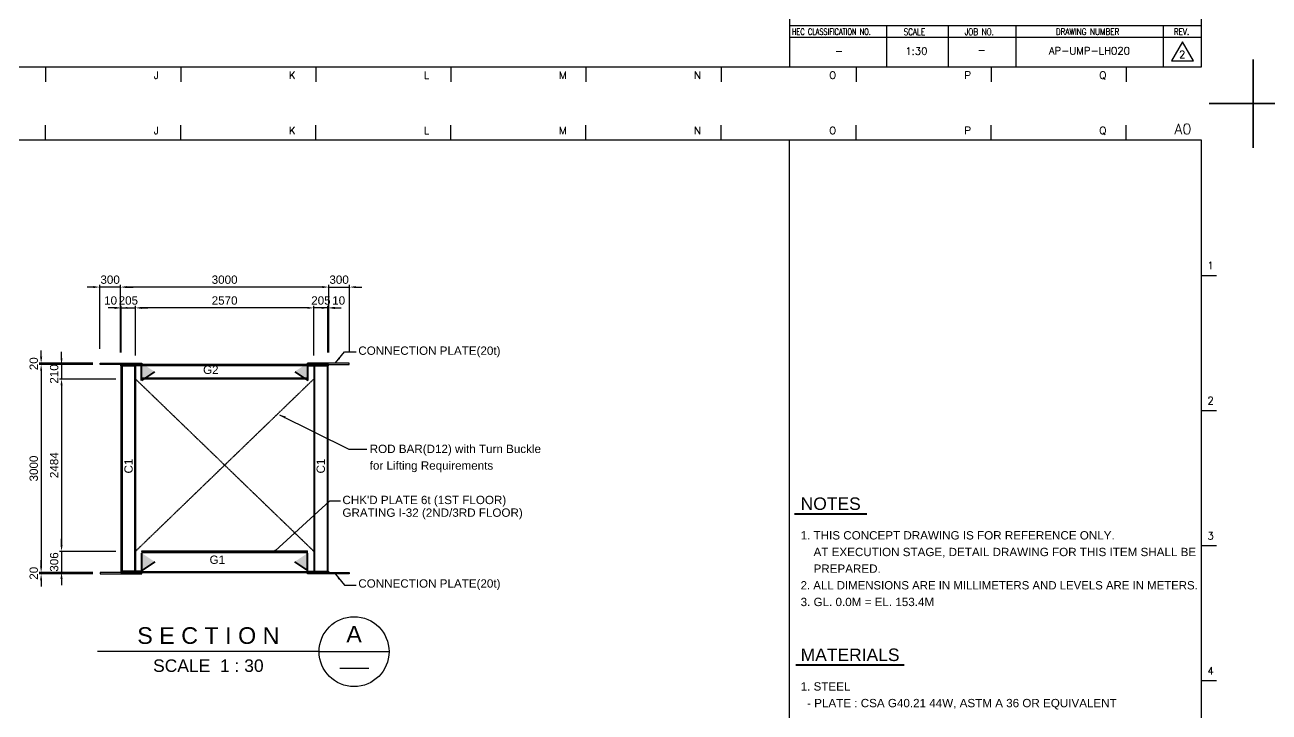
# Model space of a CAD drawing. Header units: millimetres. Extents: x 415966 to 487306, y -108951 to -17325.
# Drawn here: x 433935 to 451865, y -51325 to -41420 of the extents above; entities that cross this region are included whole.
import ezdxf
from ezdxf.enums import TextEntityAlignment as Align

# ---------------------------------------------------------------- set-up
doc = ezdxf.new("R2010")
doc.units = ezdxf.units.MM
doc.header["$LTSCALE"] = 2
doc.linetypes.add('CENTER2', pattern=[28.575, 19.05, -3.175, 3.175, -3.175])
doc.linetypes.add('HIDDEN', pattern=[0.375, 0.25, -0.125])
doc.layers.get('Defpoints').update_dxf_attribs({"color": 250})
for name, color, linetype in [('#20_GR', 3, 'Continuous'), ('C_BEAM-02', 1, 'Continuous'), ('C_BLOCK', 7, 'Continuous'), ('C_COLUMN-01', 2, 'Continuous'), ('C_DIM', 7, 'Continuous'), ('C_GIRDER', 2, 'Continuous'), ('C_TEXT_01', 2, 'Continuous'), ('finish', 1, 'Continuous'), ('TAN-TIT', 30, 'Continuous'), ('TITLE', 7, 'Continuous')]:
    doc.layers.add(name, color=color, linetype=linetype)
doc.layers.add('C_STEEL', color=2, linetype='Continuous', lineweight=30)
doc.styles.add('Arial', font='arial.ttf')
doc.styles.add('COM', font='COMPLEX', dxfattribs={"height": 5})
doc.styles.add('KIM3', font='ROMAND.shx', dxfattribs={"width": 1.25, "height": 3})
doc.styles.add('RD20', font='ROMAND.SHX', dxfattribs={"width": 0.8, "height": 2})
doc.styles.add('RD6', font='ROMAND.shx', dxfattribs={"width": 0.83, "height": 6})
doc.dimstyles.new('일반도면_0020', dxfattribs={"dimtxt": 80, "dimasz": 60, "dimexe": 20, "dimexo": 100, "dimgap": 30, "dimtad": 1, "dimdec": 0, "dimzin": 0, "dimdsep": 46, "dimtxsty": 'Arial', "dimcen": -100, "dimclrd": 7, "dimclre": 7, "dimclrt": 2, "dimadec": 8, "dimazin": 0, "dimtfac": 1, "dimtdec": 0, "dimtix": 1, "dimtmove": 2, "dimatfit": 3, "dimfxl": 1, "dimtolj": 1, "dimtzin": 0, "dimarcsym": 0})
doc.dimstyles.new('일반도면_0030', dxfattribs={"dimtxt": 120, "dimasz": 90, "dimexe": 30, "dimexo": 150, "dimgap": 45, "dimtad": 1, "dimdec": 0, "dimzin": 0, "dimdsep": 46, "dimtxsty": 'Arial', "dimcen": -150, "dimclrd": 7, "dimclre": 7, "dimclrt": 2, "dimadec": 8, "dimazin": 0, "dimtfac": 1, "dimtdec": 0, "dimtix": 1, "dimtmove": 2, "dimatfit": 3, "dimfxl": 1, "dimtolj": 1, "dimtzin": 0, "dimarcsym": 0})

# ---------------------------------------------------------------- blocks, each defined once
blk = doc.blocks.new('BORDER')
at = {"layer": 'TAN-TIT', "linetype": 'Continuous'}
for p, q in [((424, 16820), (0, 16820)), ((0, 16820), (0, 16396)), ((23780, 16820), (23356, 16820)), ((23780, 16396), (23780, 16820)), ((23780, 16820), (23780, 16396)), ((0, 424), (0, 0)), ((23780, 0), (23780, 424)), ((23780, 424), (23780, 0)), ((0, 0), (424, 0)), ((23356, 0), (23780, 0))]:
    blk.add_line(p, q, dxfattribs=at)
at = {"layer": 'TAN-TIT'}
for p, q in [((12178, 16468), (12178, 16612)), ((13476, 16468), (13476, 16612)), ((14774, 16468), (14774, 16612)), ((16072, 16468), (16072, 16612)), ((17370, 16468), (17370, 16612)), ((18668, 16468), (18668, 16612)), ((19966, 16468), (19966, 16612)), ((21263, 16468), (21263, 16612)), ((22561, 16468), (22561, 16612)), ((23282, 16468), (498, 16468)), ((19324, 4632), (19324, 16468)), ((23282, 352), (23282, 16468)), ((23282, 15170), (23427, 15170)), ((23282, 13872), (23427, 13872)), ((23282, 12574), (23427, 12574)), ((23282, 11277), (23427, 11277)), ((19324, 4632), (19324, 352)), ((19324, 752), (23282, 752)), ((20257, 752), (20257, 356)), ((20851, 744), (20851, 348)), ((21501, 748), (21501, 352)), ((22915, 748), (22915, 352)), ((23282, 635), (19324, 635)), ((23100, 594), (22994, 411)), ((23206, 411), (23100, 594)), ((23282, 486), (23282, 490)), ((22994, 411), (23206, 411)), ((498, 352), (23282, 352)), ((12178, 352), (12178, 208)), ((13476, 352), (13476, 208)), ((14774, 352), (14774, 208)), ((16072, 352), (16072, 208)), ((17370, 352), (17370, 208)), ((18668, 352), (18668, 208)), ((19966, 352), (19966, 208)), ((21263, 352), (21263, 208)), ((22561, 352), (22561, 208))]:
    blk.add_line(p, q, dxfattribs=at)
at = {"layer": 'TAN-TIT', "style": 'COM'}
for s, height, p in [('A0', 100, (23023, 16526)), ('J', 72.1, (13217, 16526)), ('K', 72.1, (14515, 16526)), ('L', 72.1, (15812, 16526)), ('M', 72.1, (17110, 16526)), ('N', 72.1, (18408, 16526)), ('O', 72.1, (19706, 16526)), ('P', 72.1, (21004, 16526)), ('Q', 72.1, (22302, 16526)), ('1', 72.1, (23340, 15228)), ('2', 72.1, (23340, 13930)), ('3', 72.1, (23340, 12632)), ('4', 72.1, (23340, 11334)), ('J', 72.1, (13217, 237)), ('K', 72.1, (14515, 237)), ('L', 72.1, (15812, 237)), ('M', 72.1, (17110, 237)), ('N', 72.1, (18408, 237)), ('O', 72.1, (19706, 237)), ('P', 72.1, (21004, 237)), ('Q', 72.1, (22302, 237))]:
    blk.add_text(s, height=height, dxfattribs=at).set_placement(p)
at = {"layer": 'TAN-TIT', "style": 'RD6'}
for s, width, p in [('HEC CLASSIFICATION NO.', 0.75, (19349, 660)), ('SCALE', 0.83, (20422, 659)), ('JOB NO.', 0.83, (21008, 659)), ('DRAWING NUMBER', 0.83, (21884, 660)), ('REV.', 0.83, (23018, 660))]:
    blk.add_text(s, height=61.2, dxfattribs=dict(at, width=width)).set_placement(p)
blk = doc.blocks.new('*D142')
at = {"layer": 'C_DIM', "color": 7, "lineweight": -2, "transparency": 16777216}
for p, q in [((434913, -46314), (434139, -46314)), ((434169, -46404), (434169, -49224)), ((434913, -49314), (434139, -49314))]:
    blk.add_line(p, q, dxfattribs=at)
at = {"layer": 'C_DIM', "color": 7, "transparency": 16777216}
for points in [[(434154, -46404), (434184, -46404), (434169, -46314)], [(434154, -49224), (434184, -49224), (434169, -49314)]]:
    blk.add_solid(points, dxfattribs=at)
at = {"layer": 'Defpoints', "color": 0, "transparency": 16777216}
for p in [(435063, -46314), (434169, -49314), (435063, -49314)]:
    blk.add_point(p, dxfattribs=at)
at = {"layer": 'C_DIM', "color": 2, "transparency": 16777216, "insert": (434063, -47814), "char_height": 120, "attachment_point": 5, "rotation": 90, "style": 'Arial'}
blk.add_mtext('\\A1;3000', dxfattribs=at)
blk = doc.blocks.new('*D143')
at = {"layer": 'C_DIM', "color": 7, "lineweight": -2, "transparency": 16777216}
for p, q in [((434169, -46204), (434169, -46114)), ((434913, -46294), (434139, -46294)), ((434913, -46314), (434139, -46314)), ((434169, -46294), (434169, -46314)), ((434169, -46404), (434169, -46494))]:
    blk.add_line(p, q, dxfattribs=at)
at = {"layer": 'C_DIM', "color": 7, "transparency": 16777216}
for points in [[(434154, -46204), (434184, -46204), (434169, -46294)], [(434154, -46404), (434184, -46404), (434169, -46314)]]:
    blk.add_solid(points, dxfattribs=at)
at = {"layer": 'Defpoints', "color": 0, "transparency": 16777216}
for p in [(434169, -46314), (435063, -46294), (435063, -46314)]:
    blk.add_point(p, dxfattribs=at)
at = {"layer": 'C_DIM', "color": 2, "transparency": 16777216, "insert": (434063, -46304), "char_height": 120, "attachment_point": 5, "rotation": 90, "style": 'Arial'}
blk.add_mtext('\\A1;20', dxfattribs=at)
blk = doc.blocks.new('*D144')
at = {"layer": 'C_DIM', "color": 7, "lineweight": -2, "transparency": 16777216}
for p, q in [((434169, -49224), (434169, -49134)), ((434913, -49314), (434139, -49314)), ((434913, -49334), (434139, -49334)), ((434169, -49334), (434169, -49314)), ((434169, -49424), (434169, -49514))]:
    blk.add_line(p, q, dxfattribs=at)
at = {"layer": 'C_DIM', "color": 7, "transparency": 16777216}
for points in [[(434154, -49224), (434184, -49224), (434169, -49314)], [(434154, -49424), (434184, -49424), (434169, -49334)]]:
    blk.add_solid(points, dxfattribs=at)
at = {"layer": 'Defpoints', "color": 0, "transparency": 16777216}
for p in [(434169, -49314), (435063, -49314), (435063, -49334)]:
    blk.add_point(p, dxfattribs=at)
at = {"layer": 'C_DIM', "color": 2, "transparency": 16777216, "insert": (434063, -49324), "char_height": 120, "attachment_point": 5, "rotation": 90, "style": 'Arial'}
blk.add_mtext('\\A1;20', dxfattribs=at)
blk = doc.blocks.new('*D145')
at = {"layer": 'C_DIM', "color": 7, "lineweight": -2, "transparency": 16777216}
for p, q in [((434463, -46224), (434463, -46134)), ((434913, -46314), (434433, -46314)), ((434463, -46314), (434463, -46524)), ((435244, -46524), (434433, -46524)), ((434463, -46614), (434463, -46704))]:
    blk.add_line(p, q, dxfattribs=at)
at = {"layer": 'C_DIM', "color": 7, "transparency": 16777216}
for points in [[(434448, -46224), (434478, -46224), (434463, -46314)], [(434448, -46614), (434478, -46614), (434463, -46524)]]:
    blk.add_solid(points, dxfattribs=at)
at = {"layer": 'Defpoints', "color": 0, "transparency": 16777216}
for p in [(435063, -46314), (434463, -46524), (435394, -46524)]:
    blk.add_point(p, dxfattribs=at)
at = {"layer": 'C_DIM', "color": 2, "transparency": 16777216, "insert": (434357, -46451), "char_height": 120, "attachment_point": 5, "rotation": 90, "style": 'Arial'}
blk.add_mtext('\\A1;210', dxfattribs=at)
blk = doc.blocks.new('*D146')
at = {"layer": 'C_DIM', "color": 7, "lineweight": -2, "transparency": 16777216}
for p, q in [((435244, -46524), (434433, -46524)), ((434463, -46614), (434463, -48918)), ((435244, -49008), (434433, -49008))]:
    blk.add_line(p, q, dxfattribs=at)
at = {"layer": 'C_DIM', "color": 7, "transparency": 16777216}
for points in [[(434448, -46614), (434478, -46614), (434463, -46524)], [(434448, -48918), (434478, -48918), (434463, -49008)]]:
    blk.add_solid(points, dxfattribs=at)
at = {"layer": 'Defpoints', "color": 0, "transparency": 16777216}
for p in [(435394, -46524), (434463, -49008), (435394, -49008)]:
    blk.add_point(p, dxfattribs=at)
at = {"layer": 'C_DIM', "color": 2, "transparency": 16777216, "insert": (434357, -47766), "char_height": 120, "attachment_point": 5, "rotation": 90, "style": 'Arial'}
blk.add_mtext('\\A1;2484', dxfattribs=at)
blk = doc.blocks.new('*D147')
at = {"layer": 'C_DIM', "color": 7, "lineweight": -2, "transparency": 16777216}
for p, q in [((434463, -48918), (434463, -48828)), ((435244, -49008), (434433, -49008)), ((434463, -49008), (434463, -49314)), ((434913, -49314), (434433, -49314)), ((434463, -49404), (434463, -49494))]:
    blk.add_line(p, q, dxfattribs=at)
at = {"layer": 'C_DIM', "color": 7, "transparency": 16777216}
for points in [[(434448, -48918), (434478, -48918), (434463, -49008)], [(434448, -49404), (434478, -49404), (434463, -49314)]]:
    blk.add_solid(points, dxfattribs=at)
at = {"layer": 'Defpoints', "color": 0, "transparency": 16777216}
for p in [(435394, -49008), (434463, -49314), (435063, -49314)]:
    blk.add_point(p, dxfattribs=at)
at = {"layer": 'C_DIM', "color": 2, "transparency": 16777216, "insert": (434357, -49161), "char_height": 120, "attachment_point": 5, "rotation": 90, "style": 'Arial'}
blk.add_mtext('\\A1;306', dxfattribs=at)
blk = doc.blocks.new('*D148')
at = {"layer": 'C_DIM', "color": 7, "lineweight": -2, "transparency": 16777216}
for p, q in [((435313, -46144), (435313, -45169)), ((438313, -46144), (438313, -45169)), ((438223, -45199), (435403, -45199))]:
    blk.add_line(p, q, dxfattribs=at)
at = {"layer": 'C_DIM', "color": 7, "transparency": 16777216}
for points in [[(435403, -45184), (435403, -45214), (435313, -45199)], [(438223, -45184), (438223, -45214), (438313, -45199)]]:
    blk.add_solid(points, dxfattribs=at)
at = {"layer": 'Defpoints', "color": 0, "transparency": 16777216}
for p in [(435313, -45199), (435313, -46294), (438313, -46294)]:
    blk.add_point(p, dxfattribs=at)
at = {"layer": 'C_DIM', "color": 2, "transparency": 16777216, "insert": (436813, -45093), "char_height": 120, "attachment_point": 5, "style": 'Arial'}
blk.add_mtext('\\A1;3000', dxfattribs=at)
blk = doc.blocks.new('*D149')
at = {"layer": 'C_DIM', "color": 7, "lineweight": -2, "transparency": 16777216}
for p, q in [((435013, -46088), (435013, -45169)), ((435313, -46144), (435313, -45169)), ((434923, -45199), (434833, -45199)), ((435313, -45199), (435013, -45199)), ((435403, -45199), (435493, -45199))]:
    blk.add_line(p, q, dxfattribs=at)
at = {"layer": 'C_DIM', "color": 7, "transparency": 16777216}
for points in [[(434923, -45184), (434923, -45214), (435013, -45199)], [(435403, -45184), (435403, -45214), (435313, -45199)]]:
    blk.add_solid(points, dxfattribs=at)
at = {"layer": 'Defpoints', "color": 0, "transparency": 16777216}
for p in [(435013, -45199), (435013, -46238), (435313, -46294)]:
    blk.add_point(p, dxfattribs=at)
at = {"layer": 'C_DIM', "color": 2, "transparency": 16777216, "insert": (435163, -45093), "char_height": 120, "attachment_point": 5, "style": 'Arial'}
blk.add_mtext('\\A1;300', dxfattribs=at)
blk = doc.blocks.new('*D150')
at = {"layer": 'C_DIM', "color": 7, "lineweight": -2, "transparency": 16777216}
for p, q in [((438313, -46144), (438313, -45169)), ((438613, -46144), (438613, -45169)), ((438223, -45199), (438133, -45199)), ((438313, -45199), (438613, -45199)), ((438703, -45199), (438793, -45199))]:
    blk.add_line(p, q, dxfattribs=at)
at = {"layer": 'C_DIM', "color": 7, "transparency": 16777216}
for points in [[(438223, -45184), (438223, -45214), (438313, -45199)], [(438703, -45184), (438703, -45214), (438613, -45199)]]:
    blk.add_solid(points, dxfattribs=at)
at = {"layer": 'Defpoints', "color": 0, "transparency": 16777216}
for p in [(438613, -45199), (438313, -46294), (438613, -46294)]:
    blk.add_point(p, dxfattribs=at)
at = {"layer": 'C_DIM', "color": 2, "transparency": 16777216, "insert": (438463, -45093), "char_height": 120, "attachment_point": 5, "style": 'Arial'}
blk.add_mtext('\\A1;300', dxfattribs=at)
blk = doc.blocks.new('*D151')
at = {"layer": 'C_DIM', "color": 7, "lineweight": -2, "transparency": 16777216}
for p, q in [((435223, -45499), (435133, -45499)), ((435313, -46144), (435313, -45469)), ((435313, -45499), (435323, -45499)), ((435323, -46144), (435323, -45469)), ((435413, -45499), (435503, -45499))]:
    blk.add_line(p, q, dxfattribs=at)
at = {"layer": 'C_DIM', "color": 7, "transparency": 16777216}
for points in [[(435223, -45484), (435223, -45514), (435313, -45499)], [(435413, -45484), (435413, -45514), (435323, -45499)]]:
    blk.add_solid(points, dxfattribs=at)
at = {"layer": 'Defpoints', "color": 0, "transparency": 16777216}
for p in [(435323, -45499), (435313, -46294), (435323, -46294)]:
    blk.add_point(p, dxfattribs=at)
at = {"layer": 'C_DIM', "color": 2, "transparency": 16777216, "insert": (435170, -45393), "char_height": 120, "attachment_point": 5, "style": 'Arial'}
blk.add_mtext('\\A1;10', dxfattribs=at)
blk = doc.blocks.new('*D152')
at = {"layer": 'C_DIM', "color": 7, "lineweight": -2, "transparency": 16777216}
for p, q in [((435233, -45499), (435143, -45499)), ((435323, -46144), (435323, -45469)), ((435323, -45499), (435528, -45499)), ((435528, -46184), (435528, -45469)), ((435618, -45499), (435708, -45499))]:
    blk.add_line(p, q, dxfattribs=at)
at = {"layer": 'C_DIM', "color": 7, "transparency": 16777216}
for points in [[(435233, -45484), (435233, -45514), (435323, -45499)], [(435618, -45484), (435618, -45514), (435528, -45499)]]:
    blk.add_solid(points, dxfattribs=at)
at = {"layer": 'Defpoints', "color": 0, "transparency": 16777216}
for p in [(435528, -45499), (435323, -46294), (435528, -46334)]:
    blk.add_point(p, dxfattribs=at)
at = {"layer": 'C_DIM', "color": 2, "transparency": 16777216, "insert": (435426, -45393), "char_height": 120, "attachment_point": 5, "style": 'Arial'}
blk.add_mtext('\\A1;205', dxfattribs=at)
blk = doc.blocks.new('*D153')
at = {"layer": 'C_DIM', "color": 7, "lineweight": -2, "transparency": 16777216}
for p, q in [((438213, -45499), (438123, -45499)), ((438303, -46144), (438303, -45469)), ((438313, -45499), (438303, -45499)), ((438313, -46144), (438313, -45469)), ((438403, -45499), (438493, -45499))]:
    blk.add_line(p, q, dxfattribs=at)
at = {"layer": 'C_DIM', "color": 7, "transparency": 16777216}
for points in [[(438213, -45484), (438213, -45514), (438303, -45499)], [(438403, -45484), (438403, -45514), (438313, -45499)]]:
    blk.add_solid(points, dxfattribs=at)
at = {"layer": 'Defpoints', "color": 0, "transparency": 16777216}
for p in [(438303, -45499), (438303, -46294), (438313, -46294)]:
    blk.add_point(p, dxfattribs=at)
at = {"layer": 'C_DIM', "color": 2, "transparency": 16777216, "insert": (438457, -45393), "char_height": 120, "attachment_point": 5, "style": 'Arial'}
blk.add_mtext('\\A1;10', dxfattribs=at)
blk = doc.blocks.new('*D154')
at = {"layer": 'C_DIM', "color": 7, "lineweight": -2, "transparency": 16777216}
for p, q in [((438008, -45499), (437918, -45499)), ((438098, -46184), (438098, -45469)), ((438303, -45499), (438098, -45499)), ((438303, -46144), (438303, -45469)), ((438393, -45499), (438483, -45499))]:
    blk.add_line(p, q, dxfattribs=at)
at = {"layer": 'C_DIM', "color": 7, "transparency": 16777216}
for points in [[(438008, -45484), (438008, -45514), (438098, -45499)], [(438393, -45484), (438393, -45514), (438303, -45499)]]:
    blk.add_solid(points, dxfattribs=at)
at = {"layer": 'Defpoints', "color": 0, "transparency": 16777216}
for p in [(438098, -45499), (438098, -46334), (438303, -46294)]:
    blk.add_point(p, dxfattribs=at)
at = {"layer": 'C_DIM', "color": 2, "transparency": 16777216, "insert": (438201, -45393), "char_height": 120, "attachment_point": 5, "style": 'Arial'}
blk.add_mtext('\\A1;205', dxfattribs=at)
blk = doc.blocks.new('*D155')
at = {"layer": 'C_DIM', "color": 7, "lineweight": -2, "transparency": 16777216}
for p, q in [((435528, -46184), (435528, -45469)), ((438008, -45499), (435618, -45499)), ((438098, -46184), (438098, -45469))]:
    blk.add_line(p, q, dxfattribs=at)
at = {"layer": 'C_DIM', "color": 7, "transparency": 16777216}
for points in [[(435618, -45484), (435618, -45514), (435528, -45499)], [(438008, -45484), (438008, -45514), (438098, -45499)]]:
    blk.add_solid(points, dxfattribs=at)
at = {"layer": 'Defpoints', "color": 0, "transparency": 16777216}
for p in [(435528, -45499), (435528, -46334), (438098, -46334)]:
    blk.add_point(p, dxfattribs=at)
at = {"layer": 'C_DIM', "color": 2, "transparency": 16777216, "insert": (436813, -45393), "char_height": 120, "attachment_point": 5, "style": 'Arial'}
blk.add_mtext('\\A1;2570', dxfattribs=at)

msp = doc.modelspace()

# ---------------------------------------------------------------- linework, layer by layer
at = {"layer": '#20_GR', "color": 1}
for p, q in [((437542.3, -49002.6), (438329.3, -48278.1)), ((438329.3, -48278.1), (438481.8, -48278.1))]:
    msp.add_line(p, q, dxfattribs=at)
at = {"color": 4, "const_width": 15}
msp.add_lwpolyline([(437534.8, -48997.6, 1), (437549.8, -48997.6, 1)], format="xyb", close=True, dxfattribs=at)
at = {"layer": 'C_BEAM-02'}
for p, q in [((435618.5, -49001.6), (438008.5, -49001.6)), ((435618.5, -49007.6), (438008.5, -49007.6))]:
    msp.add_line(p, q, dxfattribs=at)
at = {"layer": 'C_BLOCK', "color": 1, "linetype": 'Continuous', "lineweight": 40}
for p, q in [((445027, -48464.8), (446067.5, -48464.8)), ((445046.7, -50642.5), (446606.7, -50642.5))]:
    msp.add_line(p, q, dxfattribs=at)
at = {"layer": 'C_COLUMN-01'}
for points in [[(435529, -49293.6), (435323, -49293.6), (435323, -46333.6), (435529, -46333.6)], [(438098, -49293.6), (438304, -49293.6), (438304, -46333.6), (438098, -46333.6)]]:
    msp.add_lwpolyline(points, close=True, dxfattribs=at)
at = {"layer": 'C_GIRDER', "linetype": 'HIDDEN'}
for p, q in [((435335.6, -46333.6), (435335.6, -49293.6)), ((435516.4, -46333.6), (435516.4, -49293.6)), ((435618, -46328.2), (438009, -46328.2)), ((438110.6, -46333.6), (438110.6, -49293.6)), ((438291.4, -46333.6), (438291.4, -49293.6)), ((435616.5, -46509), (438010.5, -46509)), ((435618.5, -49022.2), (438008.5, -49022.2)), ((435618.5, -49299), (438008.5, -49299))]:
    msp.add_line(p, q, dxfattribs=at)
at = {"layer": 'C_GIRDER', "linetype": 'CENTER2', "ltscale": 0.2}
for p, q in [((435527.5, -49007.6), (438098.5, -46523.6)), ((438099.5, -49007.6), (435528.5, -46523.6))]:
    msp.add_line(p, q, dxfattribs=at)
at = {"layer": 'C_GIRDER'}
for points in [[(435018, -46293.6), (435618, -46293.6), (435618, -46313.6), (435018, -46313.6)], [(435318, -46313.6), (435618, -46313.6), (435618, -46333.6), (435318, -46333.6)], [(438609, -46293.6), (438009, -46293.6), (438009, -46313.6), (438609, -46313.6)], [(438309, -46313.6), (438009, -46313.6), (438009, -46333.6), (438309, -46333.6)], [(438008.5, -49007.6), (435618.5, -49007.6), (435618.5, -49313.6), (438008.5, -49313.6)], [(435318, -49313.6), (435618, -49313.6), (435618, -49293.6), (435318, -49293.6)], [(438309, -49313.6), (438009, -49313.6), (438009, -49293.6), (438309, -49293.6)], [(435018, -49333.6), (435618, -49333.6), (435618, -49313.6), (435018, -49313.6)], [(438609, -49333.6), (438009, -49333.6), (438009, -49313.6), (438609, -49313.6)]]:
    msp.add_lwpolyline(points, close=True, dxfattribs=at)
msp.add_lwpolyline([(435616.5, -46333.6), (435616.5, -46523.6), (438010.5, -46523.6), (438010.5, -46313.6), (435616.5, -46313.6)], dxfattribs=at)
at = {"layer": 'C_STEEL', "color": 6, "lineweight": 40}
for p, q in [((435616.5, -46313.6), (435616.5, -46293.6)), ((435616.5, -46543.6), (435616.5, -46333.6)), ((435804, -46418.6), (435616.5, -46543.6)), ((437823, -46418.6), (438010.5, -46543.6)), ((438010.5, -46313.6), (438010.5, -46293.6)), ((438010.5, -46543.6), (438010.5, -46333.6)), ((435618.5, -49283.6), (435618.5, -49033.6)), ((438008.5, -49283.6), (438008.5, -49033.6)), ((435806, -49158.6), (435618.5, -49283.6)), ((437821, -49158.6), (438008.5, -49283.6)), ((438010.5, -49313.6), (438010.5, -49333.6))]:
    msp.add_line(p, q, dxfattribs=at)
for points in [[(435616.5, -46293.6), (435616.5, -46543.6), (435804, -46418.6)], [(438010.5, -46293.6), (438010.5, -46543.6), (437823, -46418.6)], [(435618.5, -49033.6), (435618.5, -49283.6), (435806, -49158.6)], [(438008.5, -49033.6), (438008.5, -49283.6), (437821, -49158.6)]]:
    msp.add_solid(points, dxfattribs=at)
at = {"layer": 'finish'}
for p, q in [((435618.5, -49007.6), (435618.5, -49001.6)), ((438008.5, -49007.6), (438008.5, -49001.6)), ((438008.5, -49007.6), (438008.5, -49001.6))]:
    msp.add_line(p, q, dxfattribs=at)
at = {"layer": 'TITLE', "color": 1, "linetype": 'Continuous'}
msp.add_line((438174.7, -50453.2), (434982.7, -50453.2), dxfattribs=at)
msp.add_lwpolyline([(438174.7, -50453.2), (439182.7, -50453.2)], dxfattribs=at)
at = {"layer": 'TITLE', "color": 2, "linetype": 'Continuous'}
msp.add_lwpolyline([(438472.2, -50692.7), (438891.1, -50692.7)], dxfattribs=at)
at = {"layer": 'TITLE', "color": 1, "linetype": 'Continuous'}
msp.add_circle((438678.7, -50453.2), 504, dxfattribs=at)

# ---------------------------------------------------------------- block references
at = {"xscale": 1.5, "yscale": 1.5, "zscale": 1.5}
for p in [(415965.9, -42555.1), (451635.9, -42555.1), (415965.9, -67785.1), (451635.9, -67785.1)]:
    msp.add_blockref('BORDER', p, dxfattribs=at)

# ---------------------------------------------------------------- texts
for s, height, style, p in [('1:30', 106.03, 'RD20', (446783.4, -41850.4)), ('AP-UMP-LH020', 106.034, 'KIM3', (449275.9, -41845.9)), ('-', 106, 'RD20', (445665, -41850.4)), ('-', 106, 'RD20', (447722.1, -41835.7)), ('2', 106, 'RD20', (450613.2, -41899.4))]:
    msp.add_text(s, height=height, dxfattribs=dict(style=style)).set_placement(p, align=Align.CENTER)
at = {"layer": 'C_BLOCK', "color": 3, "ltscale": 10, "style": 'Arial'}
for s, p in [('NOTES', (445547.2, -48464.8)), ('MATERIALS', (445826.7, -50642.5))]:
    msp.add_text(s, height=180, dxfattribs=at).set_placement(p, align=Align.BOTTOM_CENTER)
at = {"layer": 'C_TEXT_01', "style": 'Arial'}
for s, p in [('CONNECTION PLATE(20t)', (438739.7, -46175.5)), ('ROD BAR(D12) with Turn Buckle', (438904.3, -47590.6)), ('for Lifting Requirements', (438904.3, -47830.6)), ("CHK'D PLATE 6t (1ST FLOOR)", (438511.2, -48326.8)), ('GRATING I-32 (2ND/3RD FLOOR)', (438511.2, -48509.7)), ('CONNECTION PLATE(20t)', (438739.7, -49530.7))]:
    msp.add_text(s, height=120, dxfattribs=at).set_placement(p)
for s, p in [('G2', (436502.4, -46451)), ('G1', (436596.2, -49188.4))]:
    msp.add_text(s, height=120, rotation=360, dxfattribs=at).set_placement(p)
for p in [(435428.4, -47778.6), (438198.5, -47778.6)]:
    msp.add_text('C1', height=120, rotation=90, dxfattribs=at).set_placement(p, align=Align.MIDDLE_CENTER)
for s, p in [('1. THIS CONCEPT DRAWING IS FOR REFERENCE ONLY.', (445114.1, -48776.8)), ('    AT EXECUTION STAGE, DETAIL DRAWING FOR THIS ITEM SHALL BE', (445114.1, -49016.8)), ('    PREPARED.', (445114.1, -49256.8)), ('3. GL. 0.0M = EL. 153.4M', (445114.1, -49736.8)), ('1. STEEL', (445114.1, -50954.5)), ('  - PLATE : CSA G40.21 44W, ASTM A 36 OR EQUIVALENT', (445114.1, -51194.5))]:
    msp.add_text(s, height=120, dxfattribs=at).set_placement(p, align=Align.MIDDLE_LEFT)
at = {"layer": 'C_TEXT_01', "style": 'Arial', "width": 0.98}
msp.add_text('2. ALL DIMENSIONS ARE IN MILLIMETERS AND LEVELS ARE IN METERS.', height=120, dxfattribs=at).set_placement((445114.1, -49496.8), align=Align.MIDDLE_LEFT)
at = {"layer": 'TITLE', "color": 3, "ltscale": 10, "style": 'Arial'}
msp.add_text('S E C T I O N', height=240, dxfattribs=at).set_placement((436578.7, -50341.2), align=Align.CENTER)
at = {"layer": 'TITLE', "color": 2, "ltscale": 10, "style": 'Arial'}
msp.add_text('A', height=240, dxfattribs=at).set_placement((438678.6, -50201.2), align=Align.MIDDLE)
at = {"layer": 'TITLE', "color": 2, "linetype": 'Continuous', "style": 'Arial'}
msp.add_text('SCALE  1 : 30', height=180, dxfattribs=at).set_placement((436578.8, -50565.2), align=Align.TOP_CENTER)

# ---------------------------------------------------------------- dimensions: what is measured, and where the dimension line sits
at = {"layer": 'C_DIM'}
for base, p1, p2, picture, middle in [((435013.5, -45199.3), (435313.5, -46293.6), (435013.5, -46237.8), '*D149', (435163.5, -45092.9)), ((435528.5, -45499.3), (435323.5, -46293.6), (435528.5, -46333.6), '*D152', (435426, -45393)), ((435528.5, -45499.3), (438098.5, -46333.6), (435528.5, -46333.6), '*D155', (436813.5, -45393))]:
    dim = msp.add_linear_dim(base=base, p1=p1, p2=p2, dimstyle='일반도면_0030', dxfattribs=at)
    dim.commit()
    dim.dimension.update_dxf_attribs({"geometry": picture, "text_midpoint": middle})
for p1, p2, distance, picture, middle in [((438313.5, -46293.6), (435313.5, -46293.6), -1094.4, '*D148', (436813.5, -45092.9)), ((435063.5, -46293.6), (435063.5, -46313.6), -894.6, '*D143', (434062.6, -46303.6)), ((435063.5, -46313.6), (435063.5, -49313.6), -894.6, '*D142', (434062.6, -47813.6)), ((435063.5, -49333.6), (435063.5, -49313.6), 894.6, '*D144', (434062.6, -49323.6))]:
    dim = msp.add_aligned_dim(p1=p1, p2=p2, distance=distance, dimstyle='일반도면_0030', dxfattribs=at)
    dim.commit()
    dim.dimension.update_dxf_attribs({"geometry": picture, "text_midpoint": middle})
for base, p1, p2, angle, picture, middle in [((438613.5, -45199.3), (438313.5, -46293.6), (438613.5, -46293.6), 180, '*D150', (438463.5, -45092.9)), ((438098.5, -45499.3), (438303.5, -46293.6), (438098.5, -46333.6), 180, '*D154', (438201, -45393)), ((434463.5, -49007.6), (435394, -46523.6), (435394, -49007.6), 90, '*D146', (434357.2, -47765.6)), ((434463.5, -49313.6), (435394, -49007.6), (435063.5, -49313.6), 90, '*D147', (434357.1, -49160.6))]:
    dim = msp.add_linear_dim(base=base, p1=p1, p2=p2, angle=angle, dimstyle='일반도면_0030', dxfattribs=at)
    dim.commit()
    dim.dimension.update_dxf_attribs({"geometry": picture, "text_midpoint": middle})
dim = msp.add_linear_dim(base=(435323.5, -45499.3), p1=(435313.5, -46293.6), p2=(435323.5, -46293.6), dimstyle='일반도면_0030', dxfattribs=at)
dim.commit()
dim.dimension.update_dxf_attribs({"geometry": '*D151', "text_midpoint": (435169.6, -45393), "dimtype": 160})
for base, p1, p2, angle, picture, middle in [((438303.5, -45499.3), (438313.5, -46293.6), (438303.5, -46293.6), 180, '*D153', (438457.3, -45393)), ((434463.5, -46523.6), (435063.5, -46313.6), (435394, -46523.6), 90, '*D145', (434357.2, -46451.1))]:
    dim = msp.add_linear_dim(base=base, p1=p1, p2=p2, angle=angle, dimstyle='일반도면_0030', dxfattribs=at)
    dim.commit()
    dim.dimension.update_dxf_attribs({"geometry": picture, "text_midpoint": middle, "dimtype": 160})

# ---------------------------------------------------------------- leaders
for points in [[(438410.5, -46289.5), (438540.4, -46133.9), (438710.6, -46133.9)], [(437606.2, -47038), (438605.4, -47534.5), (438860.6, -47534.5)], [(438410.5, -49337.8), (438540.4, -49493.3), (438710.6, -49493.3)]]:
    msp.add_leader(points, dimstyle='일반도면_0020', override={"dimasz": 90}, dxfattribs=at)

doc.saveas('drawing.dxf')
